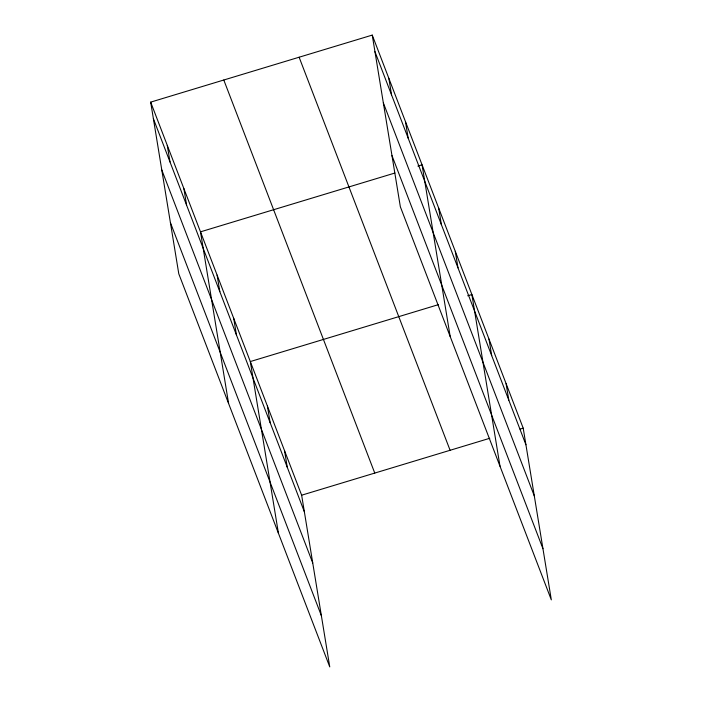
<?xml version="1.0" encoding="UTF-8"?>
<svg xmlns="http://www.w3.org/2000/svg" width="702" height="702" viewBox="0 0 702 702"><rect width="100%" height="100%" fill="white"/><g stroke="black" fill="none" stroke-linecap="round" stroke-linejoin="round"><path stroke-width="1.05" d="M150.676 102.132L301.641 495.2L329.756 666.9L178.791 273.833L150.676 102.132L372.244 35.1L523.209 428.167L551.324 599.868L400.359 206.8L372.244 35.1M394.901 173.025L200.491 231.844L228.606 403.545M417.883 166.076L422.06 164.812L450.175 336.512M438.452 304.633L250.316 361.556L278.431 533.257M467.699 295.788L471.884 294.524L499.999 466.225M301.641 495.2L489.785 438.276M520.077 429.115L523.209 428.167M374.956 51.685L525.93 444.752M383.336 102.869L534.31 495.937M391.979 155.616L542.944 548.683M299.122 57.222L450.096 450.289M223.789 80.01L374.763 473.078M153.387 118.708L304.361 511.784M161.767 169.902L312.741 562.969M170.41 222.639L321.376 615.707M506.098 383.617L508.818 400.201M488.987 339.075L491.707 355.66M455.273 251.29L457.994 267.874M438.671 208.046L441.382 224.631M405.458 121.578L408.169 138.162M388.847 78.334L391.558 94.919M284.529 450.649L287.25 467.234M267.418 406.098L270.138 422.683M233.705 318.313L236.425 334.898M217.102 275.079L219.814 291.663M183.889 188.601L186.6 205.186M167.278 145.367L169.998 161.951"/></g></svg>
